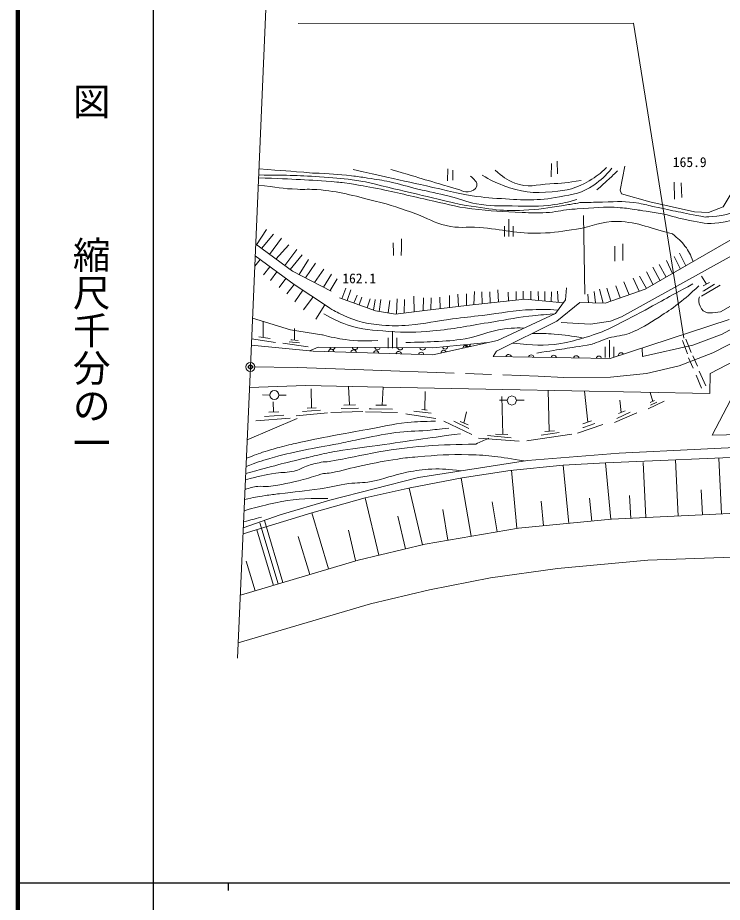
# Model space of a CAD drawing. Units: millimetres, scale not verified. Extents: x 40000 to 680000, y 20000 to 380000.
# Drawn here: x 40000 to 133703, y 202409 to 320061 of the extents above; entities that cross this region are included whole.
import ezdxf
from ezdxf.enums import TextEntityAlignment as Align

# ---------------------------------------------------------------- set-up
doc = ezdxf.new("R2010")
doc.units = ezdxf.units.MM
doc.header["$LTSCALE"] = 1000
doc.header["$PDMODE"] = 32
doc.header["$PDSIZE"] = 500
doc.linetypes.add('CHAIN', pattern=[18.5, 12, -1.5, 3.5, -1.5])
for name, color, linetype, lineweight in [('M-BGD', 7, 'Continuous', 13), ('M-BMK', 2, 'CHAIN', 13), ('M-STR-HTXT', 7, 'Continuous', 13), ('M-TTL', 2, 'Continuous', 13), ('M-TTL-BAND', 7, 'Continuous', 25)]:
    doc.layers.add(name, color=color, linetype=linetype, lineweight=lineweight)
doc.layers.add('M-OTRS', color=6, linetype='Continuous')
doc.styles.add('@ＭＳ ゴシック', font='')
doc.styles.add('ＭＳ ゴシック', font='')
doc.styles.get('@ＭＳ ゴシック').set_extended_font_data('@MS Gothic')
doc.styles.get('ＭＳ ゴシック').set_extended_font_data('MS Gothic')

msp = doc.modelspace()

# ---------------------------------------------------------------- linework, layer by layer
at = {"layer": 'M-BGD'}
for p, q in [((110983, 300665), (110937, 298905)), ((111762, 300992), (111778, 299310)), ((120721, 300299), (120137, 297144)), ((97214, 299950), (97152, 298382)), ((97869, 299784), (97858, 298434)), ((127319, 298182), (127343, 295916)), ((128254, 298089), (128301, 296149)), ((105308, 293253), (105308, 290958)), ((115223, 293750), (115417, 283269)), ((71739, 289858), (73077, 291889)), ((104741, 292346), (104741, 290958)), ((105875, 292346), (105875, 290958)), ((74012, 291276), (72438, 289346)), ((75082, 290757), (73474, 288588)), ((76048, 289864), (74343, 287953)), ((119394, 289656), (119394, 287662)), ((120485, 289983), (120485, 287755)), ((77107, 289251), (75505, 287103)), ((77813, 288513), (76235, 286568)), ((127315, 288307), (128122, 286635)), ((128032, 288723), (128857, 287058)), ((71522, 287020), (72227, 287906)), ((78663, 287906), (77422, 285893)), ((79598, 287421), (78284, 285450)), ((125309, 287251), (126221, 285539)), ((126296, 287771), (127080, 286036)), ((72704, 285862), (73542, 286936)), ((73632, 285105), (74478, 286246)), ((80730, 286621), (79454, 284849)), ((81737, 285967), (80664, 284228)), ((123601, 286275), (124492, 284544)), ((124447, 286867), (125429, 285084)), ((74767, 284198), (75661, 285373)), ((82506, 285312), (81557, 283769)), ((120588, 284950), (121309, 283203)), ((121869, 285435), (122663, 283671)), ((122713, 285699), (123620, 284041)), ((131587, 284626), (130950, 285663)), ((131178, 284410), (132002, 284846)), ((75781, 283336), (76747, 284572)), ((76862, 282266), (77909, 283801)), ((83638, 284076), (83101, 282687)), ((84320, 283857), (83811, 282431)), ((100727, 283634), (100681, 281897)), ((101744, 283606), (101748, 282010)), ((102790, 283620), (102847, 282125)), ((103863, 283862), (103922, 282238)), ((105227, 283578), (105266, 282379)), ((106300, 283641), (106278, 282486)), ((107228, 283682), (107241, 282587)), ((108260, 283675), (108220, 282537)), ((109215, 283648), (109245, 282443)), ((110111, 283655), (110110, 282360)), ((110970, 283592), (110961, 282280)), ((111808, 283710), (111853, 282197)), ((116670, 283656), (116845, 282132)), ((117366, 283968), (117842, 282104)), ((118343, 284104), (118898, 282369)), ((119538, 284412), (120131, 282796)), ((130943, 283004), (133429, 284479)), ((85137, 283169), (84697, 282111)), ((85774, 282911), (85389, 281861)), ((86854, 282652), (86459, 281475)), ((88275, 282592), (88060, 280992)), ((89478, 282461), (89266, 280800)), ((90447, 282676), (90370, 280663)), ((91428, 282574), (91414, 280787)), ((92667, 283018), (92722, 280943)), ((93976, 282824), (93925, 281086)), ((94994, 282810), (94929, 281209)), ((96143, 282879), (96171, 281361)), ((97417, 283108), (97428, 281516)), ((98539, 283308), (98620, 281662)), ((99667, 283343), (99671, 281791)), ((115808, 283292), (115890, 282158)), ((79635, 279971), (80850, 281851)), ((72638, 277532), (72638, 279641)), ((76804, 277176), (76804, 278707)), ((89847, 278385), (89847, 276089)), ((71107, 277369), (74286, 276868)), ((72074, 277627), (73569, 277377)), ((75242, 276764), (78648, 276276)), ((76093, 276941), (77485, 276796)), ((89280, 277478), (89280, 276089)), ((90414, 277478), (90414, 276089)), ((118701, 277173), (118701, 274878)), ((128393, 277130), (129094, 275338)), ((128848, 277307), (129549, 275516)), ((118134, 276267), (118134, 274878)), ((119267, 276267), (119267, 274878)), ((129219, 274840), (129842, 273453)), ((129782, 275093), (130405, 273706)), ((130606, 273048), (131521, 271115)), ((130216, 272503), (130948, 270774)), ((79064, 268166), (79031, 270717)), ((84140, 268561), (84014, 271012)), ((88469, 268527), (88618, 270907)), ((72549, 269891), (73538, 269875)), ((74738, 269855), (75717, 269839)), ((94122, 267892), (94206, 270333)), ((104497, 264637), (104405, 269702)), ((110694, 265065), (110558, 270501)), ((115840, 266273), (115365, 270404)), ((124450, 269035), (124099, 270228)), ((74035, 267606), (73983, 268983)), ((83391, 268546), (84933, 268577)), ((87628, 268546), (89046, 268515)), ((104055, 269186), (105114, 269186)), ((106312, 269186), (107347, 269186)), ((120267, 267555), (120078, 269182)), ((123848, 268030), (125966, 269047)), ((124097, 268871), (124679, 269141)), ((124149, 268518), (124990, 268933)), ((72830, 267041), (75385, 267217)), ((73412, 267581), (74710, 267633)), ((77037, 267103), (81212, 267487)), ((77857, 267674), (80266, 267851)), ((78501, 268142), (79706, 268194)), ((81646, 267549), (85914, 267704)), ((83017, 268078), (85307, 268141)), ((86257, 267658), (90510, 267533)), ((92695, 267732), (94970, 267451)), ((93723, 267950), (94471, 267841)), ((99347, 266148), (99705, 267638)), ((119382, 266223), (122352, 267521)), ((119683, 266773), (121459, 267604)), ((119911, 267407), (120805, 267780)), ((70520, 263933), (77172, 266738)), ((71677, 266438), (76226, 266802)), ((96668, 266392), (100406, 264616)), ((98007, 266408), (100001, 265442)), ((98833, 266361), (99924, 265909)), ((114456, 264824), (117814, 265959)), ((115176, 266049), (116325, 266437)), ((109608, 264545), (112008, 264872)), ((110102, 265007), (111390, 265132)), ((101279, 264130), (106680, 263746)), ((102484, 264483), (105620, 264171)), ((103522, 264680), (105174, 264608)), ((127845, 253786), (127477, 261253)), ((133617, 254070), (133250, 261500)), ((113290, 252811), (112557, 260551)), ((118900, 253342), (118188, 260855)), ((123537, 253573), (123176, 260896)), ((106394, 252158), (105664, 259869)), ((100314, 251101), (98993, 258821)), ((93838, 249971), (92056, 257481)), ((121518, 253474), (121369, 256502)), ((131066, 253945), (130903, 257250)), ((88023, 248591), (86221, 256181)), ((103779, 251694), (103095, 255692)), ((109930, 252493), (109623, 255739)), ((116348, 253101), (116057, 256175)), ((81330, 246756), (79098, 254196)), ((97218, 250572), (96521, 254649)), ((75279, 244941), (72801, 253201)), ((91578, 249434), (90555, 253745)), ((74023, 244564), (71802, 251967)), ((74633, 244747), (72189, 252896)), ((84938, 247858), (83980, 251891)), ((78835, 246007), (77313, 251081)), ((71573, 243829), (70381, 247802))]:
    msp.add_line(p, q, dxfattribs=at)
for points in [[(73125, 324347), (70946, 273610), (69242, 234886)], [(120137, 297144), (120301, 296653), (124086, 295578), (129998, 294246), (131868, 294130), (133807, 294901), (136822, 299901), (138621, 304131), (139299, 309669)], [(133476, 280959), (146879, 288616), (153072, 294247), (158964, 303248)], [(103213, 275006), (103673, 275712), (111697, 279698), (114774, 282190), (118108, 282096), (123448, 283942), (137141, 291829)], [(71647, 289926), (76536, 286348), (81677, 283707)], [(112256, 279528), (116162, 279291), (118849, 279707), (120276, 280276), (138316, 290231)], [(71580, 288383), (76747, 284572), (81187, 281628)], [(70826, 270876), (78289, 271141), (88618, 270907), (104530, 270623), (132049, 270067), (132080, 272736), (152203, 283197), (156573, 285246), (160873, 286663), (163802, 287427), (166341, 287832), (173858, 287723), (177280, 287333), (183887, 286694), (193083, 286294)], [(123065, 276124), (123104, 275021), (129767, 276506), (133703, 277992), (144798, 284086), (152386, 288026)], [(71070, 276497), (79297, 275724), (95187, 275210), (103821, 277139), (111507, 280737), (112862, 282544), (112987, 284123)], [(131130, 283697), (131254, 283752), (132667, 284638)], [(78014, 281186), (79146, 282755), (79265, 282902)], [(82799, 282796), (87589, 281067), (90230, 280646), (94156, 281114), (99671, 281791), (107452, 282609), (112552, 282131)], [(87532, 282583), (87532, 282528), (87323, 281163)], [(69969, 251407), (79098, 254196), (86221, 256181), (92203, 257513), (99120, 258845), (105476, 259850), (112557, 260551), (118188, 260855), (138939, 261743), (145075, 262181), (156596, 263536), (167193, 265593), (179757, 268642), (203379, 274889), (206362, 275668), (208871, 276042), (225139, 278467), (225886, 278903), (228988, 281700)], [(71224, 280082), (76284, 278562), (80437, 277889)], [(69609, 243240), (85256, 247934), (94182, 250052), (106614, 252179), (118952, 253347), (145843, 254673), (155190, 255503), (157605, 255924), (168968, 257880), (175859, 259479), (181919, 261068), (205538, 267240), (226739, 272823), (253644, 279877)], [(103213, 275006), (118788, 274721), (134611, 279914)], [(70005, 252233), (74901, 253928), (81506, 255891), (93315, 258898), (107787, 261188), (120009, 262158), (141694, 263209), (156066, 264740), (168959, 267106), (178446, 269513), (208221, 277096), (190679, 275880), (191378, 272806)], [(76322, 277221), (76436, 277211), (77308, 277128)], [(78815, 275769), (79975, 276244), (95227, 276135), (102486, 276840)], [(69330, 236904), (86916, 242091), (94752, 243964), (102884, 245577), (111780, 246784), (123807, 247914), (137570, 248416), (155377, 250215), (161478, 251026), (164765, 251815), (176351, 253223), (184947, 254254), (199648, 258370), (208796, 262675), (227091, 267083), (244312, 271177), (251212, 272695), (262147, 275595)], [(136188, 264622), (132360, 264541), (137733, 274780)], [(86756, 268047), (86989, 268047), (89825, 268000)], [(91605, 267389), (91838, 267327), (95593, 266735)], [(115176, 265537), (115259, 265572), (116740, 266070)], [(107723, 263782), (107988, 263844), (113706, 264685)]]:
    msp.add_lwpolyline(points, dxfattribs=at)
for centre in [(70946, 273610), (74138, 269864), (105713, 269147)]:
    msp.add_circle(centre, 600, dxfattribs=at)
for centre, start, end in [((99572, 276122), 22.97922, 182.2015), ((99833, 276649), 195.93524, 355.15753), ((81671, 275606), 8.432, 167.65429), ((81862, 276297), 189.97919, 349.20148), ((84669, 275503), 8.432, 167.65429), ((84862, 276275), 189.97919, 349.20148), ((87668, 275401), 8.432, 167.65429), ((87862, 276254), 189.97919, 349.20148), ((90666, 275298), 8.432, 167.65429), ((90862, 276233), 189.97919, 349.20148), ((93664, 275196), 8.432, 167.65429), ((93861, 276211), 189.97919, 349.20148), ((96644, 275468), 22.97922, 182.2015), ((96847, 276359), 195.93524, 355.15753), ((120236, 275126), 28.55733, 187.77962), ((105291, 274902), 9.33991, 168.5622), ((108290, 274847), 9.33991, 168.5622), ((111290, 274792), 9.33991, 168.5622), ((114289, 274737), 9.33991, 168.5622), ((117289, 274682), 9.33991, 168.5622)]:
    msp.add_arc(centre, 366, start, end, dxfattribs=at)
for points, knots in [([(118996, 300038), (118105, 298943), (117664, 298521), (116612, 297794), (115057, 296720), (113891, 296573), (112032, 296229), (109078, 295681), (107343, 295813), (104344, 295995), (102512, 296107), (101844, 296162), (99671, 296486)], [0, 0, 0, 0, 1, 1, 1, 2, 2, 2, 3, 3, 3, 4, 4, 4, 4]), ([(101750, 299126), (102922, 298391), (103417, 298190), (104554, 297748), (106957, 296815), (108531, 296678), (111098, 296906), (113091, 297084), (114292, 297344), (116005, 298379), (116980, 298968), (117399, 299265), (118318, 300155)], [0, 0, 0, 0, 1, 1, 1, 2, 2, 2, 3, 3, 3, 4, 4, 4, 4]), ([(86274, 298213), (85710, 298328), (85549, 298348), (85082, 298424), (83408, 298696), (82450, 298709), (80759, 298844), (77363, 299117), (76212, 299086), (72043, 299148)], [0, 0, 0, 0, 1, 1, 1, 2, 2, 2, 3, 3, 3, 3]), ([(79218, 299404), (81698, 299278), (82390, 299279), (84406, 299030), (85235, 298927), (85516, 298897), (86524, 298734)], [0, 0, 0, 0, 1, 1, 1, 2, 2, 2, 2]), ([(100238, 298973), (100618, 298651), (101219, 298172), (101044, 297641), (100893, 297182), (100442, 296973), (99922, 296905), (99478, 296846), (99207, 296955), (98801, 297150)], [0, 0, 0, 0, 1, 1, 1, 2, 2, 2, 3, 3, 3, 3]), ([(103498, 299779), (104457, 298887), (104989, 298519), (106127, 298061), (107816, 297382), (108969, 297865), (110788, 297956), (112412, 298037), (112999, 298117), (114925, 298412)], [0, 0, 0, 0, 1, 1, 1, 2, 2, 2, 3, 3, 3, 3]), ([(119767, 299711), (119121, 299072), (118950, 298903), (118412, 298402), (117882, 297909), (117704, 297753), (117033, 297164)], [0, 0, 0, 0, 1, 1, 1, 2, 2, 2, 2]), ([(71985, 297806), (74456, 297469), (75162, 297330), (77215, 297243), (78218, 297201), (78784, 297278), (79785, 297197), (82863, 296945), (84544, 296414), (87543, 295678), (89699, 295148), (90873, 294717), (92965, 293972), (94544, 293409), (95328, 292785), (96961, 292406), (98635, 292018), (99639, 292274), (101354, 292149), (104544, 291917), (106312, 291303), (109509, 291401), (111400, 291459), (112453, 291654), (114323, 291939), (116454, 292264), (117590, 293024), (119744, 292967), (122673, 292889), (124201, 291956), (127058, 291308), (127058, 291308), (127058, 291308), (127058, 291308)], [0, 0, 0, 0, 1, 1, 1, 2, 2, 2, 3, 3, 3, 4, 4, 4, 5, 5, 5, 6, 6, 6, 7, 7, 7, 8, 8, 8, 9, 9, 9, 10, 10, 10, 11, 11, 11, 11]), ([(72027, 298778), (77066, 298546), (78387, 298533), (82452, 298201), (82849, 298169), (82978, 298161), (83469, 298115)], [0, 0, 0, 0, 1, 1, 1, 2, 2, 2, 2]), ([(122379, 294496), (121340, 294683), (121009, 294705), (120125, 294787), (117899, 294993), (116636, 294725), (114403, 294620), (114025, 294603), (113813, 294609), (113437, 294569), (112207, 294438), (111536, 294188), (110300, 294143), (109048, 294097), (108344, 294107), (107091, 294153), (104465, 294250), (102990, 294321), (100382, 294641), (98059, 294926), (96804, 295371), (94514, 295856), (91705, 296452), (90154, 296895), (87332, 297430), (85826, 297715), (85333, 297809), (83469, 298115)], [0, 0, 0, 0, 1, 1, 1, 2, 2, 2, 3, 3, 3, 4, 4, 4, 5, 5, 5, 6, 6, 6, 7, 7, 7, 8, 8, 8, 9, 9, 9, 9]), ([(86524, 298734), (87938, 298524), (88335, 298457), (89484, 298220), (90954, 297917), (91749, 297623), (93208, 297270), (94827, 296877), (95750, 296723), (97367, 296319), (98807, 295960), (99565, 295552), (101028, 295307), (102856, 295000), (103911, 295042), (105764, 295026), (107968, 295007), (109229, 294852), (111403, 295213), (112566, 295406), (113011, 295486), (114348, 295867)], [0, 0, 0, 0, 1, 1, 1, 2, 2, 2, 3, 3, 3, 4, 4, 4, 5, 5, 5, 6, 6, 6, 7, 7, 7, 7]), ([(114775, 295466), (113933, 295310), (113708, 295276), (113022, 295163), (111051, 294837), (109945, 294622), (107952, 294485), (104413, 294243), (103007, 294598), (98900, 295207)], [0, 0, 0, 0, 1, 1, 1, 2, 2, 2, 3, 3, 3, 3]), ([(131413, 293550), (128159, 294187), (127317, 294335), (124706, 294906), (123884, 295085), (123432, 295229), (122603, 295373), (120741, 295697), (119996, 295593), (117766, 295537)], [0, 0, 0, 0, 1, 1, 1, 2, 2, 2, 3, 3, 3, 3]), ([(140788, 295815), (140594, 295720), (140539, 295685), (140383, 295597), (139774, 295253), (139551, 294865), (138918, 294569), (136820, 293586), (135552, 293137), (133263, 292777), (131743, 292538), (130854, 292843), (129337, 293104), (127895, 293353), (127128, 293692), (125692, 293977), (124407, 294231), (122494, 294478), (122379, 294496), (122379, 294496), (122379, 294496), (122379, 294496)], [0, 0, 0, 0, 1, 1, 1, 2, 2, 2, 3, 3, 3, 4, 4, 4, 5, 5, 5, 6, 6, 6, 7, 7, 7, 7]), ([(137605, 295981), (136794, 295158), (136385, 294844), (135456, 294345), (134038, 293583), (131589, 293585), (131413, 293550), (131413, 293550), (131413, 293550), (131413, 293550)], [0, 0, 0, 0, 1, 1, 1, 2, 2, 2, 3, 3, 3, 3]), ([(127058, 291308), (127873, 290673), (128193, 290423), (128741, 289696), (129292, 288964), (129443, 288583), (129829, 287618)], [0, 0, 0, 0, 1, 1, 1, 2, 2, 2, 2]), ([(130593, 284412), (129356, 283251), (128995, 282900), (127880, 282041), (126903, 281289), (126324, 280907), (125286, 280242), (123803, 279292), (122967, 278733), (121337, 278069), (120859, 277874), (120555, 277878), (120051, 277765), (119487, 277638), (119158, 277622), (118603, 277461), (117712, 277204), (116563, 276688), (116383, 276620), (116383, 276620), (116383, 276620), (116383, 276620)], [0, 0, 0, 0, 1, 1, 1, 2, 2, 2, 3, 3, 3, 4, 4, 4, 5, 5, 5, 6, 6, 6, 7, 7, 7, 7]), ([(130648, 282945), (130614, 282838), (130614, 282789), (130602, 282688), (130536, 282156), (130635, 281804), (130929, 281356), (131481, 280514), (132572, 280817), (133476, 280959)], [0, 0, 0, 0, 1, 1, 1, 2, 2, 2, 3, 3, 3, 3]), ([(81187, 281628), (82092, 281045), (82435, 280890), (83277, 280500), (85166, 279624), (86364, 279342), (88438, 279171), (89837, 279055), (90634, 279059), (92032, 279181), (94313, 279380), (95567, 279700), (97838, 280001), (99384, 280207), (100255, 280288), (101805, 280469), (104408, 280772), (105852, 281170), (108473, 281227), (109788, 281256), (110264, 281267), (111841, 281183)], [0, 0, 0, 0, 1, 1, 1, 2, 2, 2, 3, 3, 3, 4, 4, 4, 5, 5, 5, 6, 6, 6, 7, 7, 7, 7]), ([(80733, 280693), (82043, 279916), (82556, 279688), (83802, 279229), (85861, 278471), (87164, 278543), (89348, 278341), (91627, 278131), (92926, 278211), (95206, 278403), (98093, 278647), (99680, 279053), (102544, 279494), (104675, 279822), (105853, 280126), (107996, 280366), (109304, 280513), (109749, 280558), (111353, 280665)], [0, 0, 0, 0, 1, 1, 1, 2, 2, 2, 3, 3, 3, 4, 4, 4, 5, 5, 5, 6, 6, 6, 6]), ([(105826, 276781), (108719, 276535), (109770, 276320), (112240, 276742), (113568, 276969), (114298, 277184), (115589, 277568), (118283, 278367), (119207, 278970), (122164, 280489)], [0, 0, 0, 0, 1, 1, 1, 2, 2, 2, 3, 3, 3, 3]), ([(87900, 277110), (85558, 277101), (84797, 277024), (82852, 277360), (81901, 277524), (80554, 277864), (80437, 277889), (80437, 277889), (80437, 277889), (80437, 277889)], [0, 0, 0, 0, 1, 1, 1, 2, 2, 2, 3, 3, 3, 3]), ([(107316, 278775), (106540, 278823), (106277, 278792), (105613, 278762), (103162, 278651), (101907, 277782), (99490, 277360), (97907, 277083), (96997, 277078), (95393, 276986), (93922, 276901), (93426, 276893), (91623, 276877)], [0, 0, 0, 0, 1, 1, 1, 2, 2, 2, 3, 3, 3, 4, 4, 4, 4]), ([(108417, 278068), (109803, 278073), (110210, 278058), (111355, 277978), (112898, 277870), (113486, 277754), (115206, 277454)], [0, 0, 0, 0, 1, 1, 1, 2, 2, 2, 2]), ([(70412, 261469), (71598, 261923), (71925, 262053), (72914, 262369), (73751, 262635), (74225, 262771), (75075, 262992), (76073, 263251), (76636, 263379), (77643, 263601), (79527, 264016), (80589, 264219), (82483, 264584), (84036, 264883), (84913, 265011), (86471, 265283), (88556, 265648), (89702, 266015), (91810, 266211), (93271, 266347), (93800, 266377), (95562, 266391)], [0, 0, 0, 0, 1, 1, 1, 2, 2, 2, 3, 3, 3, 4, 4, 4, 5, 5, 5, 6, 6, 6, 7, 7, 7, 7]), ([(70322, 259444), (74203, 260479), (75208, 260788), (78373, 261513), (78473, 261536), (78530, 261547), (78630, 261572), (79057, 261676), (79291, 261758), (79720, 261852), (80790, 262088), (81386, 262240), (82467, 262418), (84577, 262766), (85772, 262876), (87889, 263176), (90226, 263508), (91533, 263708), (93871, 264038), (95821, 264314), (96434, 264399), (98866, 264734)], [0, 0, 0, 0, 1, 1, 1, 2, 2, 2, 3, 3, 3, 4, 4, 4, 5, 5, 5, 6, 6, 6, 7, 7, 7, 7]), ([(70363, 260373), (71851, 260922), (72281, 261065), (73532, 261441), (75270, 261963), (76275, 262146), (78049, 262531), (79829, 262917), (80844, 263046), (82629, 263404), (83665, 263611), (84242, 263748), (85278, 263954), (87208, 264339), (88280, 264622), (90232, 264878), (91873, 265094), (92811, 265026), (94459, 265180), (95576, 265284), (95939, 265321), (97315, 265481)], [0, 0, 0, 0, 1, 1, 1, 2, 2, 2, 3, 3, 3, 4, 4, 4, 5, 5, 5, 6, 6, 6, 7, 7, 7, 7]), ([(70285, 258586), (72175, 259075), (72727, 259250), (74327, 259486), (75283, 259627), (75846, 259536), (76785, 259763), (77444, 259923), (77752, 260196), (78391, 260421), (79137, 260684), (79577, 260765), (80351, 260927), (80766, 261013), (81012, 260978), (81431, 261044), (84028, 261455), (85450, 261871), (88043, 262311), (90419, 262715), (91762, 262890), (94164, 263094), (96789, 263316), (98271, 263255), (100904, 263358), (100904, 263358), (100904, 263358), (100904, 263358), (101586, 263657), (101910, 263799), (102649, 264122)], [0, 0, 0, 0, 1, 1, 1, 2, 2, 2, 3, 3, 3, 4, 4, 4, 5, 5, 5, 6, 6, 6, 7, 7, 7, 8, 8, 8, 9, 9, 9, 10, 10, 10, 10]), ([(70228, 257301), (70975, 257551), (71240, 257653), (71915, 257722), (72466, 257778), (72783, 257658), (73333, 257722), (75162, 257935), (76170, 258190), (77960, 258625), (79037, 258888), (79601, 259190), (80686, 259420), (81063, 259500), (81288, 259459), (81667, 259529), (83333, 259834), (84231, 260170), (85889, 260510), (87695, 260882), (88710, 261082), (90531, 261367), (91566, 261529), (92152, 261579), (93195, 261663), (95824, 261874), (97305, 262017), (99941, 261944), (102857, 261862), (103932, 261671), (107363, 261121)], [0, 0, 0, 0, 1, 1, 1, 2, 2, 2, 3, 3, 3, 4, 4, 4, 5, 5, 5, 6, 6, 6, 7, 7, 7, 8, 8, 8, 9, 9, 9, 10, 10, 10, 10]), ([(70170, 255990), (71474, 256259), (71829, 256340), (72902, 256501), (73655, 256614), (74079, 256654), (74834, 256750), (76939, 257018), (78127, 257098), (80224, 257420), (81720, 257650), (82541, 257885), (84041, 258090), (85186, 258246), (85851, 258153), (86985, 258370), (88874, 258732), (89868, 259216), (91752, 259601), (93033, 259862), (93766, 259963), (95071, 260022), (96589, 260090), (97174, 260002), (98954, 259790)], [0, 0, 0, 0, 1, 1, 1, 2, 2, 2, 3, 3, 3, 4, 4, 4, 5, 5, 5, 6, 6, 6, 7, 7, 7, 8, 8, 8, 8]), ([(70104, 254483), (71622, 254954), (72098, 255060), (73396, 255345), (75917, 255901), (77378, 256108), (79959, 256114), (80467, 256115), (80651, 256129), (81258, 256093)], [0, 0, 0, 0, 1, 1, 1, 2, 2, 2, 3, 3, 3, 3])]:
    msp.add_open_spline(points, degree=3, knots=knots, dxfattribs=at)
for points in [[(72078, 299964), (75648, 299684), (75648, 299684), (79218, 299404)], [(99671, 296486), (92146, 298180), (92146, 298180), (84622, 299874)], [(98801, 297150), (94209, 298517), (94209, 298517), (89617, 299884)], [(98900, 295207), (92587, 296710), (92587, 296710), (86274, 298213)], [(117033, 297164), (117033, 297164), (117033, 297164), (117033, 297164)], [(117766, 295537), (116271, 295501), (116271, 295501), (114775, 295466)], [(91049, 290638), (91028, 289532), (91028, 289532), (91007, 288426)], [(89938, 290098), (89958, 289267), (89958, 289267), (89979, 288437)], [(122164, 280489), (125973, 282568), (125973, 282568), (129782, 284648)], [(116383, 276620), (112720, 276038), (112720, 276038), (109058, 275457)], [(70040, 253018), (71230, 253320), (71230, 253320), (72419, 253621)]]:
    msp.add_open_spline(points, degree=3, dxfattribs=at)
at = {"layer": 'M-BMK'}
msp.add_lwpolyline([(70946, 273610), (77201, 273528), (86038, 273226), (109214, 272400), (112626, 272203), (118826, 272244), (123624, 272732), (127979, 273753), (132434, 275498), (139277, 279003), (150758, 285203), (157325, 288373), (160955, 289460), (163837, 290068), (169227, 290270), (181328, 289222), (182044, 289159)], dxfattribs=at)
at = {"layer": 'M-OTRS'}
msp.add_point((70946, 273610), dxfattribs=at)
at = {"layer": 'M-STR-HTXT'}
msp.add_lwpolyline([(77287, 319300), (121906, 319322), (128602, 277451)], dxfattribs=at)
at = {"layer": 'M-TTL', "lineweight": 140}
msp.add_line((40000, 380000), (40000, 20000), dxfattribs=at)
at = {"layer": 'M-TTL-BAND'}
for p, q in [((58000, 370000), (58000, 20000)), ((40000, 205000), (579000, 205000)), ((68000, 205000), (68000, 204000))]:
    msp.add_line(p, q, dxfattribs=at)

# ---------------------------------------------------------------- texts
at = {"layer": 'M-BGD', "style": 'ＭＳ ゴシック'}
for s, p in [('165.9', (127126, 299797)), ('162.1', (83168, 284337))]:
    msp.add_text(s, height=1320, dxfattribs=at).set_placement(p, align=Align.BOTTOM_LEFT)
at = {"layer": 'M-TTL-BAND', "style": '@ＭＳ ゴシック'}
for s, p in [('平\u3000\u3000面\u3000\u3000図', (49777, 306475)), ('縮尺千分の一', (49777, 261030))]:
    msp.add_text(s, height=3666, rotation=270, dxfattribs=at).set_placement(p, align=Align.MIDDLE_RIGHT)

doc.saveas('drawing.dxf')
